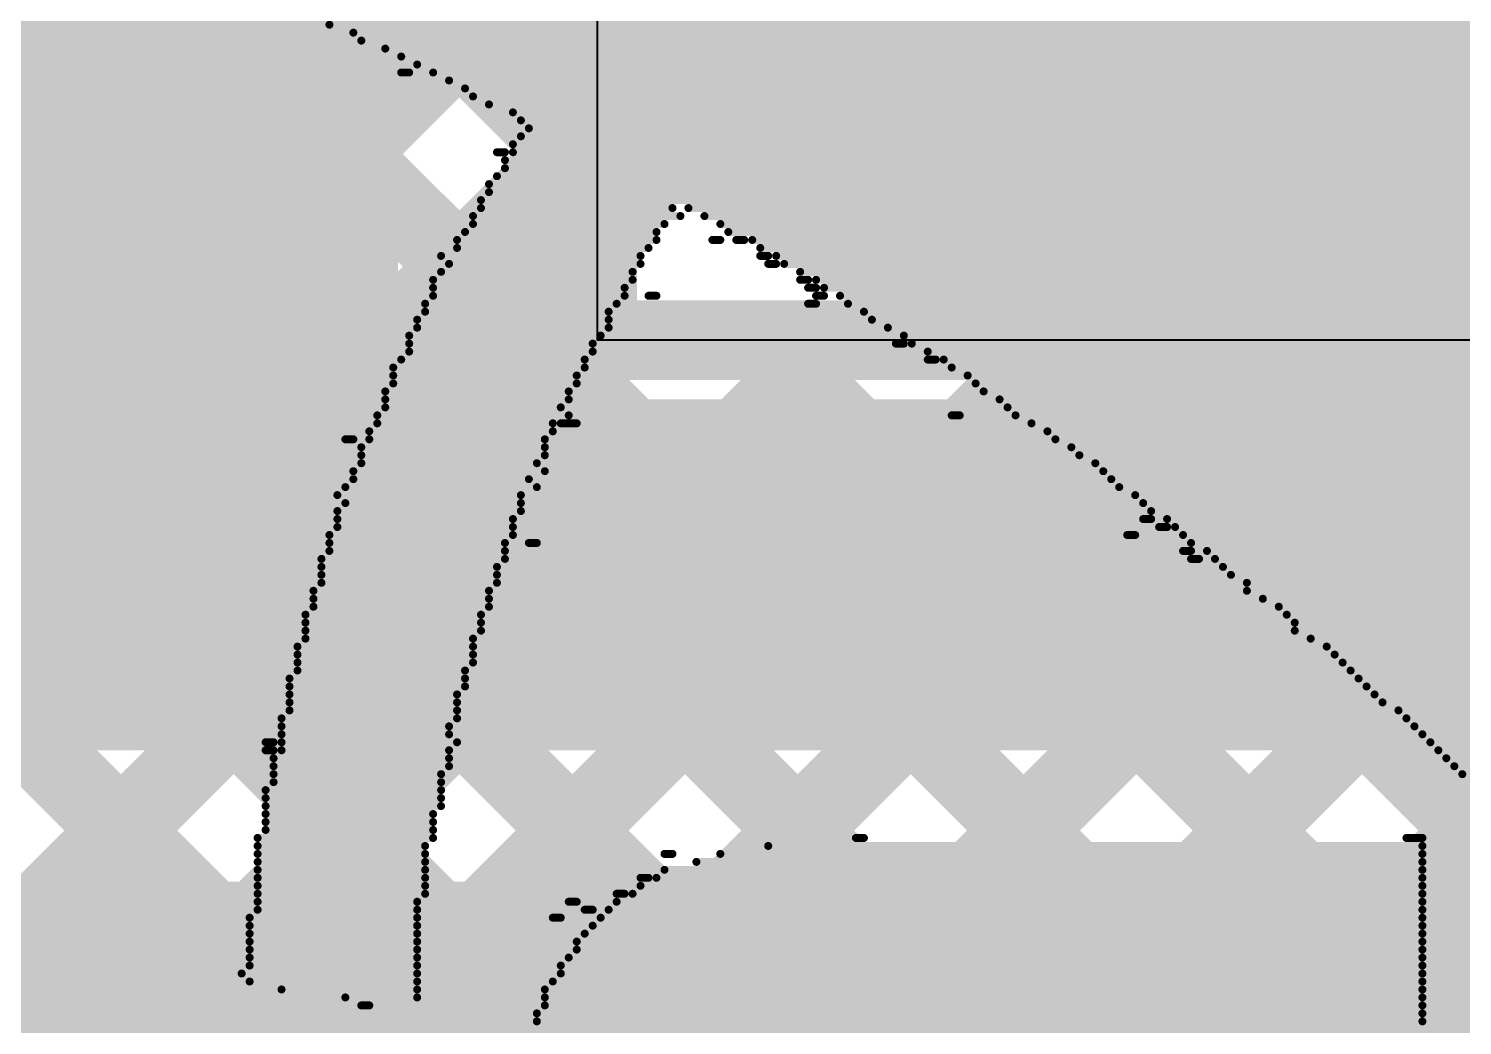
# Model space of a CAD drawing. Header units: millimetres. Extents: x -0.33 to 3.26, y -0.12 to 2.83.
# Drawn here: x 1.6463 to 1.826, y 0.2495 to 0.3745 of the extents above; entities that cross this region are included whole.
import ezdxf

# ---------------------------------------------------------------- set-up
doc = ezdxf.new("R2010")
doc.units = ezdxf.units.MM
doc.header["$MEASUREMENT"] = 0
for name, color, linetype in [('BottomLayer', 5, 'Continuous'), ('BottomOverlay', 54, 'Continuous'), ('TopLayer', 1, 'Continuous'), ('TopOverlay', 2, 'Continuous'), ('TopPaste', 8, 'Continuous'), ('TopSolder', 216, 'Continuous')]:
    doc.layers.add(name, color=color, linetype=linetype)

# ---------------------------------------------------------------- blocks, each defined once
blk = doc.blocks.new('MS0530_2R2M_44')
at = {"layer": 'TopLayer'}
blk.add_hatch(color=1, dxfattribs=at).paths.add_polyline_path([(-0.11791, 0.04921), (-0.04331, 0.04921), (-0.04331, -0.04921), (-0.11791, -0.04921)])
at = {"layer": 'TopPaste'}
blk.add_hatch(color=8, dxfattribs=at).paths.add_polyline_path([(-0.11791, 0.04921), (-0.04331, 0.04921), (-0.04331, -0.04921), (-0.11791, -0.04921)])
at = {"layer": 'TopSolder'}
blk.add_hatch(color=216, dxfattribs=at).paths.add_polyline_path([(-0.12191, 0.05321), (-0.03931, 0.05321), (-0.03931, -0.05321), (-0.12191, -0.05321)])
at = {"layer": 'TopOverlay'}
for points, const_width in [([(-0.11446, 0.071, 1), (-0.13154, 0.071, 1)], 0.01), ([(-0.13404, 0.071, 1), (-0.12904, 0.071, 1)], 0.005), ([(-0.11696, 0.071, 1), (-0.11196, 0.071, 1)], 0.005)]:
    blk.add_lwpolyline(points, format="xyb", close=True, dxfattribs=dict(at, const_width=const_width))

msp = doc.modelspace()

# ---------------------------------------------------------------- hatches: boundary and pattern name
at = {"layer": 'BottomLayer'}
msp.add_hatch(color=5, dxfattribs=at).paths.add_polyline_path([(1.815, 0.3355), (2.11894, 0.3355), (2.11894, 0.3685), (1.815, 0.3685)])
h = msp.add_hatch(color=5, dxfattribs=at)
edge = h.paths.add_edge_path()
edge.add_arc((1.83394, 0.3515), 0.01181, 0, 360)
at = {"layer": 'TopLayer'}
for points in [[(1.66342, 0.284), (1.69142, 0.284), (1.69142, 0.705), (1.66342, 0.705)], [(1.78094, 0.3355), (1.889, 0.3355), (1.889, 0.441), (1.78094, 0.441)], [(1.202, 0.318), (1.6926, 0.318), (1.6926, 0.409), (1.202, 0.409)], [(1.441, 0.284), (2.16594, 0.284), (2.16594, 0.328), (1.441, 0.328)], [(1.363, 0.127), (2.0721, 0.127), (2.0721, 0.2675), (1.363, 0.2675)]]:
    msp.add_hatch(color=1, dxfattribs=at).paths.add_polyline_path(points)
h = msp.add_hatch(color=1, dxfattribs=at)
edge = h.paths.add_edge_path()
edge.add_arc((1.83394, 0.3515), 0.01181, 0, 360)

# ---------------------------------------------------------------- linework, layer by layer
at = {"layer": 'BottomLayer'}
for p, q in [((1.71754, 0.60354), (1.71754, 0.33544)), ((1.71754, 0.33544), (1.96104, 0.33544))]:
    msp.add_line(p, q, dxfattribs=at)
at = {"layer": 'BottomLayer', "const_width": 0.01}
for points in [[(1.71754, 0.33544), (1.71754, 0.6025)], [(1.53921, 0.534), (1.71754, 0.35567)], [(1.531, 0.51393), (1.78475, 0.26018)], [(1.531, 0.48564), (1.75646, 0.26018)], [(1.531, 0.45736), (1.72818, 0.26018)], [(1.53097, 0.26018), (1.71754, 0.44675)], [(1.531, 0.42907), (1.69989, 0.26018)], [(1.55926, 0.26018), (1.71754, 0.41846)], [(1.531, 0.40079), (1.67161, 0.26018)], [(1.58754, 0.26018), (1.71754, 0.39018)], [(1.531, 0.37251), (1.64333, 0.26018)], [(1.61583, 0.26018), (1.71754, 0.3619)], [(1.64411, 0.26018), (1.71937, 0.33544)], [(1.6724, 0.26018), (1.74766, 0.33544)], [(1.70068, 0.26018), (1.77594, 0.33544)], [(1.71754, 0.33544), (1.803, 0.33544)], [(1.73777, 0.33544), (1.81303, 0.26018)], [(1.76605, 0.33544), (1.84132, 0.26018)], [(1.79434, 0.33544), (1.803, 0.32678)], [(1.803, 0.3235), (1.803, 0.33544)], [(1.72896, 0.26018), (1.803, 0.33422)], [(1.803, 0.32678), (1.80628, 0.3235)], [(1.75725, 0.26018), (1.82057, 0.3235)], [(1.78553, 0.26018), (1.84885, 0.3235)], [(1.803, 0.3235), (2.07694, 0.3235)], [(1.80628, 0.3235), (1.8696, 0.26018)], [(1.81382, 0.26018), (1.87714, 0.3235)], [(1.36347, 0.26018), (3.01755, 0.26018)]]:
    msp.add_lwpolyline(points, dxfattribs=at)
at = {"layer": 'BottomLayer', "const_width": 0.005}
for points in [[(1.71504, 0.3619, 1), (1.72004, 0.3619, 1)], [(1.71504, 0.35567, 1), (1.72004, 0.35567, 1)], [(1.71504, 0.33544, 1), (1.72004, 0.33544, 1)], [(1.71504, 0.33544, 1), (1.72004, 0.33544, 1)], [(1.71687, 0.33544, 1), (1.72187, 0.33544, 1)], [(1.73527, 0.33544, 1), (1.74027, 0.33544, 1)], [(1.74516, 0.33544, 1), (1.75016, 0.33544, 1)], [(1.76355, 0.33544, 1), (1.76855, 0.33544, 1)], [(1.77344, 0.33544, 1), (1.77844, 0.33544, 1)], [(1.79184, 0.33544, 1), (1.79684, 0.33544, 1)], [(1.8005, 0.33544, 1), (1.8055, 0.33544, 1)], [(1.8005, 0.33544, 1), (1.8055, 0.33544, 1)], [(1.8005, 0.33422, 1), (1.8055, 0.33422, 1)], [(1.8005, 0.32678, 1), (1.8055, 0.32678, 1)], [(1.8005, 0.32678, 1), (1.8055, 0.32678, 1)], [(1.8005, 0.3235, 1), (1.8055, 0.3235, 1)], [(1.8005, 0.3235, 1), (1.8055, 0.3235, 1)], [(1.80378, 0.3235, 1), (1.80878, 0.3235, 1)], [(1.80378, 0.3235, 1), (1.80878, 0.3235, 1)], [(1.81807, 0.3235, 1), (1.82307, 0.3235, 1)], [(1.64083, 0.26018, 1), (1.64583, 0.26018, 1)], [(1.64161, 0.26018, 1), (1.64661, 0.26018, 1)], [(1.66911, 0.26018, 1), (1.67411, 0.26018, 1)], [(1.6699, 0.26018, 1), (1.6749, 0.26018, 1)], [(1.69739, 0.26018, 1), (1.70239, 0.26018, 1)], [(1.69818, 0.26018, 1), (1.70318, 0.26018, 1)], [(1.72568, 0.26018, 1), (1.73068, 0.26018, 1)], [(1.72646, 0.26018, 1), (1.73146, 0.26018, 1)], [(1.75396, 0.26018, 1), (1.75896, 0.26018, 1)], [(1.75475, 0.26018, 1), (1.75975, 0.26018, 1)], [(1.78225, 0.26018, 1), (1.78725, 0.26018, 1)], [(1.78303, 0.26018, 1), (1.78803, 0.26018, 1)], [(1.81053, 0.26018, 1), (1.81553, 0.26018, 1)], [(1.81132, 0.26018, 1), (1.81632, 0.26018, 1)]]:
    msp.add_lwpolyline(points, format="xyb", close=True, dxfattribs=at)
at = {"layer": 'BottomOverlay', "const_width": 0.001}
for points in [[(1.684, 0.375), (1.844, 0.375)], [(1.687, 0.374), (1.846, 0.374)], [(1.688, 0.373), (1.847, 0.373)], [(1.691, 0.372), (1.849, 0.372)], [(1.693, 0.371), (1.849, 0.371)], [(1.695, 0.37), (1.851, 0.37)], [(1.693, 0.369), (1.694, 0.369)], [(1.697, 0.369), (1.851, 0.369)], [(1.699, 0.368), (1.853, 0.368)], [(1.701, 0.367), (1.853, 0.367)], [(1.702, 0.366), (1.855, 0.366)], [(1.704, 0.365), (1.856, 0.365)], [(1.707, 0.364), (1.857, 0.364)], [(1.708, 0.363), (1.858, 0.363)], [(1.708, 0.361), (1.86, 0.361)], [(1.709, 0.362), (1.859, 0.362)], [(1.705, 0.359), (1.706, 0.359)], [(1.707, 0.36), (1.861, 0.36)], [(1.707, 0.359), (1.862, 0.359)], [(1.706, 0.358), (1.864, 0.358)], [(1.705, 0.356), (1.866, 0.356)], [(1.706, 0.357), (1.865, 0.357)], [(1.704, 0.355), (1.867, 0.355)], [(1.704, 0.354), (1.868, 0.354)], [(1.703, 0.353), (1.869, 0.353)], [(1.703, 0.352), (1.727, 0.352)], [(1.729, 0.352), (1.87, 0.352)], [(1.702, 0.351), (1.728, 0.351)], [(1.702, 0.35), (1.726, 0.35)], [(1.731, 0.351), (1.871, 0.351)], [(1.733, 0.35), (1.872, 0.35)], [(1.701, 0.349), (1.725, 0.349)], [(1.734, 0.349), (1.873, 0.349)], [(1.7, 0.348), (1.725, 0.348)], [(1.7, 0.347), (1.724, 0.347)], [(1.732, 0.348), (1.733, 0.348)], [(1.735, 0.348), (1.736, 0.348)], [(1.737, 0.348), (1.874, 0.348)], [(1.738, 0.347), (1.875, 0.347)], [(1.698, 0.346), (1.723, 0.346)], [(1.699, 0.345), (1.723, 0.345)], [(1.738, 0.346), (1.739, 0.346)], [(1.739, 0.345), (1.74, 0.345)], [(1.74, 0.346), (1.876, 0.346)], [(1.741, 0.345), (1.877, 0.345)], [(1.697, 0.343), (1.722, 0.343)], [(1.698, 0.344), (1.722, 0.344)], [(1.743, 0.344), (1.879, 0.344)], [(1.743, 0.343), (1.744, 0.343)], [(1.745, 0.343), (1.88, 0.343)], [(1.697, 0.342), (1.721, 0.342)], [(1.697, 0.341), (1.721, 0.341)], [(1.724, 0.341), (1.725, 0.341)], [(1.744, 0.342), (1.745, 0.342)], [(1.745, 0.341), (1.746, 0.341)], [(1.746, 0.342), (1.88, 0.342)], [(1.748, 0.341), (1.881, 0.341)], [(1.696, 0.34), (1.72, 0.34)], [(1.744, 0.34), (1.745, 0.34)], [(1.749, 0.34), (1.883, 0.34)], [(1.695, 0.338), (1.719, 0.338)], [(1.696, 0.339), (1.719, 0.339)], [(1.751, 0.339), (1.884, 0.339)], [(1.752, 0.338), (1.885, 0.338)], [(1.694, 0.336), (1.718, 0.336)], [(1.695, 0.337), (1.719, 0.337)], [(1.754, 0.337), (1.886, 0.337)], [(1.756, 0.336), (1.887, 0.336)], [(1.694, 0.335), (1.717, 0.335)], [(1.694, 0.334), (1.717, 0.334)], [(1.755, 0.335), (1.756, 0.335)], [(1.757, 0.335), (1.888, 0.335)], [(1.759, 0.334), (1.889, 0.334)], [(1.692, 0.332), (1.716, 0.332)], [(1.693, 0.333), (1.716, 0.333)], [(1.759, 0.333), (1.76, 0.333)], [(1.761, 0.333), (1.89, 0.333)], [(1.762, 0.332), (1.891, 0.332)], [(1.692, 0.331), (1.715, 0.331)], [(1.764, 0.331), (1.892, 0.331)], [(1.691, 0.329), (1.714, 0.329)], [(1.692, 0.33), (1.715, 0.33)], [(1.765, 0.33), (1.894, 0.33)], [(1.766, 0.329), (1.894, 0.329)], [(1.691, 0.328), (1.714, 0.328)], [(1.691, 0.327), (1.713, 0.327)], [(1.768, 0.328), (1.895, 0.328)], [(1.769, 0.327), (1.896, 0.327)], [(1.69, 0.326), (1.714, 0.326)], [(1.69, 0.325), (1.712, 0.325)], [(1.713, 0.325), (1.715, 0.325)], [(1.762, 0.326), (1.763, 0.326)], [(1.77, 0.326), (1.897, 0.326)], [(1.772, 0.325), (1.898, 0.325)], [(1.686, 0.323), (1.687, 0.323)], [(1.689, 0.324), (1.712, 0.324)], [(1.689, 0.323), (1.711, 0.323)], [(1.774, 0.324), (1.899, 0.324)], [(1.775, 0.323), (1.901, 0.323)], [(1.688, 0.322), (1.711, 0.322)], [(1.777, 0.322), (1.902, 0.322)], [(1.688, 0.321), (1.711, 0.321)], [(1.688, 0.32), (1.71, 0.32)], [(1.778, 0.321), (1.902, 0.321)], [(1.78, 0.32), (1.903, 0.32)], [(1.687, 0.319), (1.711, 0.319)], [(1.687, 0.318), (1.709, 0.318)], [(1.781, 0.319), (1.904, 0.319)], [(1.782, 0.318), (1.906, 0.318)], [(1.685, 0.316), (1.708, 0.316)], [(1.686, 0.317), (1.71, 0.317)], [(1.783, 0.317), (1.908, 0.317)], [(1.785, 0.316), (1.908, 0.316)], [(1.685, 0.314), (1.708, 0.314)], [(1.686, 0.315), (1.708, 0.315)], [(1.786, 0.315), (1.909, 0.315)], [(1.787, 0.314), (1.91, 0.314)], [(1.685, 0.313), (1.707, 0.313)], [(1.786, 0.313), (1.787, 0.313)], [(1.789, 0.313), (1.911, 0.313)], [(1.684, 0.311), (1.707, 0.311)], [(1.685, 0.312), (1.707, 0.312)], [(1.784, 0.311), (1.785, 0.311)], [(1.788, 0.312), (1.789, 0.312)], [(1.79, 0.312), (1.913, 0.312)], [(1.791, 0.311), (1.914, 0.311)], [(1.684, 0.31), (1.706, 0.31)], [(1.684, 0.309), (1.706, 0.309)], [(1.709, 0.31), (1.71, 0.31)], [(1.791, 0.309), (1.792, 0.309)], [(1.792, 0.31), (1.914, 0.31)], [(1.794, 0.309), (1.914, 0.309)], [(1.683, 0.308), (1.706, 0.308)], [(1.683, 0.307), (1.705, 0.307)], [(1.792, 0.308), (1.793, 0.308)], [(1.795, 0.308), (1.915, 0.308)], [(1.796, 0.307), (1.916, 0.307)], [(1.683, 0.306), (1.705, 0.306)], [(1.683, 0.305), (1.705, 0.305)], [(1.797, 0.306), (1.918, 0.306)], [(1.799, 0.305), (1.919, 0.305)], [(1.682, 0.304), (1.704, 0.304)], [(1.799, 0.304), (1.919, 0.304)], [(1.682, 0.303), (1.704, 0.303)], [(1.682, 0.302), (1.704, 0.302)], [(1.801, 0.303), (1.92, 0.303)], [(1.803, 0.302), (1.921, 0.302)], [(1.681, 0.301), (1.703, 0.301)], [(1.681, 0.3), (1.703, 0.3)], [(1.804, 0.301), (1.923, 0.301)], [(1.805, 0.3), (1.923, 0.3)], [(1.681, 0.299), (1.703, 0.299)], [(1.681, 0.298), (1.702, 0.298)], [(1.805, 0.299), (1.924, 0.299)], [(1.807, 0.298), (1.925, 0.298)], [(1.68, 0.297), (1.702, 0.297)], [(1.809, 0.297), (1.926, 0.297)], [(1.68, 0.296), (1.702, 0.296)], [(1.68, 0.295), (1.702, 0.295)], [(1.81, 0.296), (1.927, 0.296)], [(1.811, 0.295), (1.928, 0.295)], [(1.679, 0.293), (1.701, 0.293)], [(1.68, 0.294), (1.701, 0.294)], [(1.812, 0.294), (1.929, 0.294)], [(1.813, 0.293), (1.931, 0.293)], [(1.679, 0.292), (1.701, 0.292)], [(1.679, 0.291), (1.7, 0.291)], [(1.814, 0.292), (1.931, 0.292)], [(1.815, 0.291), (1.931, 0.291)], [(1.679, 0.29), (1.7, 0.29)], [(1.679, 0.289), (1.7, 0.289)], [(1.816, 0.29), (1.932, 0.29)], [(1.818, 0.289), (1.933, 0.289)], [(1.678, 0.288), (1.7, 0.288)], [(1.819, 0.288), (1.934, 0.288)], [(1.678, 0.287), (1.699, 0.287)], [(1.678, 0.286), (1.699, 0.286)], [(1.82, 0.287), (1.935, 0.287)], [(1.821, 0.286), (1.937, 0.286)], [(1.676, 0.285), (1.677, 0.285)], [(1.676, 0.284), (1.677, 0.284)], [(1.678, 0.285), (1.7, 0.285)], [(1.678, 0.284), (1.699, 0.284)], [(1.822, 0.285), (1.938, 0.285)], [(1.823, 0.284), (1.938, 0.284)], [(1.677, 0.283), (1.699, 0.283)], [(1.677, 0.282), (1.699, 0.282)], [(1.824, 0.283), (1.939, 0.283)], [(1.825, 0.282), (1.939, 0.282)], [(1.677, 0.281), (1.698, 0.281)], [(1.677, 0.28), (1.698, 0.28)], [(1.826, 0.281), (1.94, 0.281)], [(1.676, 0.279), (1.698, 0.279)], [(1.676, 0.278), (1.698, 0.278)], [(1.676, 0.277), (1.698, 0.277)], [(1.676, 0.276), (1.697, 0.276)], [(1.676, 0.275), (1.697, 0.275)], [(1.675, 0.273), (1.697, 0.273)], [(1.676, 0.274), (1.697, 0.274)], [(1.75, 0.273), (1.751, 0.273)], [(1.819, 0.273), (1.821, 0.273)], [(1.675, 0.272), (1.696, 0.272)], [(1.675, 0.271), (1.696, 0.271)], [(1.726, 0.271), (1.727, 0.271)], [(1.733, 0.271), (1.821, 0.271)], [(1.739, 0.272), (1.821, 0.272)], [(1.675, 0.27), (1.696, 0.27)], [(1.73, 0.27), (1.821, 0.27)], [(1.675, 0.269), (1.696, 0.269)], [(1.675, 0.268), (1.696, 0.268)], [(1.723, 0.268), (1.724, 0.268)], [(1.725, 0.268), (1.821, 0.268)], [(1.726, 0.269), (1.821, 0.269)], [(1.675, 0.267), (1.696, 0.267)], [(1.675, 0.266), (1.696, 0.266)], [(1.72, 0.266), (1.721, 0.266)], [(1.722, 0.266), (1.821, 0.266)], [(1.723, 0.267), (1.821, 0.267)], [(1.675, 0.265), (1.695, 0.265)], [(1.675, 0.264), (1.695, 0.264)], [(1.714, 0.265), (1.715, 0.265)], [(1.716, 0.264), (1.717, 0.264)], [(1.719, 0.264), (1.821, 0.264)], [(1.72, 0.265), (1.821, 0.265)], [(1.674, 0.263), (1.695, 0.263)], [(1.674, 0.262), (1.695, 0.262)], [(1.712, 0.263), (1.713, 0.263)], [(1.717, 0.262), (1.821, 0.262)], [(1.718, 0.263), (1.821, 0.263)], [(1.674, 0.261), (1.695, 0.261)], [(1.716, 0.261), (1.821, 0.261)], [(1.674, 0.26), (1.695, 0.26)], [(1.674, 0.259), (1.695, 0.259)], [(1.715, 0.26), (1.821, 0.26)], [(1.715, 0.259), (1.821, 0.259)], [(1.674, 0.258), (1.695, 0.258)], [(1.674, 0.257), (1.695, 0.257)], [(1.713, 0.257), (1.821, 0.257)], [(1.714, 0.258), (1.821, 0.258)], [(1.673, 0.256), (1.695, 0.256)], [(1.674, 0.255), (1.695, 0.255)], [(1.712, 0.255), (1.821, 0.255)], [(1.713, 0.256), (1.821, 0.256)], [(1.678, 0.254), (1.695, 0.254)], [(1.686, 0.253), (1.695, 0.253)], [(1.711, 0.254), (1.821, 0.254)], [(1.711, 0.253), (1.821, 0.253)], [(1.688, 0.252), (1.689, 0.252)], [(1.711, 0.252), (1.821, 0.252)], [(1.71, 0.251), (1.821, 0.251)], [(1.71, 0.25), (1.821, 0.25)], [(1.71, 0.249), (1.821, 0.249)]]:
    msp.add_lwpolyline(points, dxfattribs=at)
at = {"layer": 'BottomOverlay', "const_width": 0.0005}
for points in [[(1.68375, 0.375, 1), (1.68425, 0.375, 1)], [(1.68675, 0.374, 1), (1.68725, 0.374, 1)], [(1.68775, 0.373, 1), (1.68825, 0.373, 1)], [(1.69075, 0.372, 1), (1.69125, 0.372, 1)], [(1.69275, 0.371, 1), (1.69325, 0.371, 1)], [(1.69475, 0.37, 1), (1.69525, 0.37, 1)], [(1.69275, 0.369, 1), (1.69325, 0.369, 1)], [(1.69375, 0.369, 1), (1.69425, 0.369, 1)], [(1.69675, 0.369, 1), (1.69725, 0.369, 1)], [(1.69875, 0.368, 1), (1.69925, 0.368, 1)], [(1.70075, 0.367, 1), (1.70125, 0.367, 1)], [(1.70175, 0.366, 1), (1.70225, 0.366, 1)], [(1.70375, 0.365, 1), (1.70425, 0.365, 1)], [(1.70675, 0.364, 1), (1.70725, 0.364, 1)], [(1.70775, 0.363, 1), (1.70825, 0.363, 1)], [(1.70775, 0.361, 1), (1.70825, 0.361, 1)], [(1.70875, 0.362, 1), (1.70925, 0.362, 1)], [(1.70475, 0.359, 1), (1.70525, 0.359, 1)], [(1.70575, 0.359, 1), (1.70625, 0.359, 1)], [(1.70675, 0.36, 1), (1.70725, 0.36, 1)], [(1.70675, 0.359, 1), (1.70725, 0.359, 1)], [(1.70575, 0.358, 1), (1.70625, 0.358, 1)], [(1.70475, 0.356, 1), (1.70525, 0.356, 1)], [(1.70575, 0.357, 1), (1.70625, 0.357, 1)], [(1.70375, 0.355, 1), (1.70425, 0.355, 1)], [(1.70375, 0.354, 1), (1.70425, 0.354, 1)], [(1.70275, 0.353, 1), (1.70325, 0.353, 1)], [(1.70275, 0.352, 1), (1.70325, 0.352, 1)], [(1.72675, 0.352, 1), (1.72725, 0.352, 1)], [(1.72875, 0.352, 1), (1.72925, 0.352, 1)], [(1.70175, 0.351, 1), (1.70225, 0.351, 1)], [(1.70175, 0.35, 1), (1.70225, 0.35, 1)], [(1.72575, 0.35, 1), (1.72625, 0.35, 1)], [(1.72775, 0.351, 1), (1.72825, 0.351, 1)], [(1.73075, 0.351, 1), (1.73125, 0.351, 1)], [(1.73275, 0.35, 1), (1.73325, 0.35, 1)], [(1.70075, 0.349, 1), (1.70125, 0.349, 1)], [(1.72475, 0.349, 1), (1.72525, 0.349, 1)], [(1.73375, 0.349, 1), (1.73425, 0.349, 1)], [(1.69975, 0.348, 1), (1.70025, 0.348, 1)], [(1.69975, 0.347, 1), (1.70025, 0.347, 1)], [(1.72375, 0.347, 1), (1.72425, 0.347, 1)], [(1.72475, 0.348, 1), (1.72525, 0.348, 1)], [(1.73175, 0.348, 1), (1.73225, 0.348, 1)], [(1.73275, 0.348, 1), (1.73325, 0.348, 1)], [(1.73475, 0.348, 1), (1.73525, 0.348, 1)], [(1.73575, 0.348, 1), (1.73625, 0.348, 1)], [(1.73675, 0.348, 1), (1.73725, 0.348, 1)], [(1.73775, 0.347, 1), (1.73825, 0.347, 1)], [(1.69775, 0.346, 1), (1.69825, 0.346, 1)], [(1.69875, 0.345, 1), (1.69925, 0.345, 1)], [(1.72275, 0.346, 1), (1.72325, 0.346, 1)], [(1.72275, 0.345, 1), (1.72325, 0.345, 1)], [(1.73775, 0.346, 1), (1.73825, 0.346, 1)], [(1.73875, 0.346, 1), (1.73925, 0.346, 1)], [(1.73875, 0.345, 1), (1.73925, 0.345, 1)], [(1.73975, 0.346, 1), (1.74025, 0.346, 1)], [(1.73975, 0.345, 1), (1.74025, 0.345, 1)], [(1.74075, 0.345, 1), (1.74125, 0.345, 1)], [(1.69675, 0.343, 1), (1.69725, 0.343, 1)], [(1.69775, 0.344, 1), (1.69825, 0.344, 1)], [(1.72175, 0.344, 1), (1.72225, 0.344, 1)], [(1.72175, 0.343, 1), (1.72225, 0.343, 1)], [(1.74275, 0.344, 1), (1.74325, 0.344, 1)], [(1.74275, 0.343, 1), (1.74325, 0.343, 1)], [(1.74375, 0.343, 1), (1.74425, 0.343, 1)], [(1.74475, 0.343, 1), (1.74525, 0.343, 1)], [(1.69675, 0.342, 1), (1.69725, 0.342, 1)], [(1.69675, 0.341, 1), (1.69725, 0.341, 1)], [(1.72075, 0.342, 1), (1.72125, 0.342, 1)], [(1.72075, 0.341, 1), (1.72125, 0.341, 1)], [(1.72375, 0.341, 1), (1.72425, 0.341, 1)], [(1.72475, 0.341, 1), (1.72525, 0.341, 1)], [(1.74375, 0.342, 1), (1.74425, 0.342, 1)], [(1.74475, 0.342, 1), (1.74525, 0.342, 1)], [(1.74475, 0.341, 1), (1.74525, 0.341, 1)], [(1.74575, 0.342, 1), (1.74625, 0.342, 1)], [(1.74575, 0.341, 1), (1.74625, 0.341, 1)], [(1.74775, 0.341, 1), (1.74825, 0.341, 1)], [(1.69575, 0.34, 1), (1.69625, 0.34, 1)], [(1.71975, 0.34, 1), (1.72025, 0.34, 1)], [(1.74375, 0.34, 1), (1.74425, 0.34, 1)], [(1.74475, 0.34, 1), (1.74525, 0.34, 1)], [(1.74875, 0.34, 1), (1.74925, 0.34, 1)], [(1.69475, 0.338, 1), (1.69525, 0.338, 1)], [(1.69575, 0.339, 1), (1.69625, 0.339, 1)], [(1.71875, 0.339, 1), (1.71925, 0.339, 1)], [(1.71875, 0.338, 1), (1.71925, 0.338, 1)], [(1.75075, 0.339, 1), (1.75125, 0.339, 1)], [(1.75175, 0.338, 1), (1.75225, 0.338, 1)], [(1.69375, 0.336, 1), (1.69425, 0.336, 1)], [(1.69475, 0.337, 1), (1.69525, 0.337, 1)], [(1.71775, 0.336, 1), (1.71825, 0.336, 1)], [(1.71875, 0.337, 1), (1.71925, 0.337, 1)], [(1.75375, 0.337, 1), (1.75425, 0.337, 1)], [(1.75575, 0.336, 1), (1.75625, 0.336, 1)], [(1.69375, 0.335, 1), (1.69425, 0.335, 1)], [(1.69375, 0.334, 1), (1.69425, 0.334, 1)], [(1.71675, 0.335, 1), (1.71725, 0.335, 1)], [(1.71675, 0.334, 1), (1.71725, 0.334, 1)], [(1.75475, 0.335, 1), (1.75525, 0.335, 1)], [(1.75575, 0.335, 1), (1.75625, 0.335, 1)], [(1.75675, 0.335, 1), (1.75725, 0.335, 1)], [(1.75875, 0.334, 1), (1.75925, 0.334, 1)], [(1.69175, 0.332, 1), (1.69225, 0.332, 1)], [(1.69275, 0.333, 1), (1.69325, 0.333, 1)], [(1.71575, 0.333, 1), (1.71625, 0.333, 1)], [(1.71575, 0.332, 1), (1.71625, 0.332, 1)], [(1.75875, 0.333, 1), (1.75925, 0.333, 1)], [(1.75975, 0.333, 1), (1.76025, 0.333, 1)], [(1.76075, 0.333, 1), (1.76125, 0.333, 1)], [(1.76175, 0.332, 1), (1.76225, 0.332, 1)], [(1.69175, 0.331, 1), (1.69225, 0.331, 1)], [(1.71475, 0.331, 1), (1.71525, 0.331, 1)], [(1.76375, 0.331, 1), (1.76425, 0.331, 1)], [(1.69075, 0.329, 1), (1.69125, 0.329, 1)], [(1.69175, 0.33, 1), (1.69225, 0.33, 1)], [(1.71375, 0.329, 1), (1.71425, 0.329, 1)], [(1.71475, 0.33, 1), (1.71525, 0.33, 1)], [(1.76475, 0.33, 1), (1.76525, 0.33, 1)], [(1.76575, 0.329, 1), (1.76625, 0.329, 1)], [(1.69075, 0.328, 1), (1.69125, 0.328, 1)], [(1.69075, 0.327, 1), (1.69125, 0.327, 1)], [(1.71275, 0.327, 1), (1.71325, 0.327, 1)], [(1.71375, 0.328, 1), (1.71425, 0.328, 1)], [(1.76775, 0.328, 1), (1.76825, 0.328, 1)], [(1.76875, 0.327, 1), (1.76925, 0.327, 1)], [(1.68975, 0.326, 1), (1.69025, 0.326, 1)], [(1.68975, 0.325, 1), (1.69025, 0.325, 1)], [(1.71175, 0.325, 1), (1.71225, 0.325, 1)], [(1.71275, 0.325, 1), (1.71325, 0.325, 1)], [(1.71375, 0.326, 1), (1.71425, 0.326, 1)], [(1.71475, 0.325, 1), (1.71525, 0.325, 1)], [(1.76175, 0.326, 1), (1.76225, 0.326, 1)], [(1.76275, 0.326, 1), (1.76325, 0.326, 1)], [(1.76975, 0.326, 1), (1.77025, 0.326, 1)], [(1.77175, 0.325, 1), (1.77225, 0.325, 1)], [(1.68575, 0.323, 1), (1.68625, 0.323, 1)], [(1.68675, 0.323, 1), (1.68725, 0.323, 1)], [(1.68875, 0.324, 1), (1.68925, 0.324, 1)], [(1.68875, 0.323, 1), (1.68925, 0.323, 1)], [(1.71075, 0.323, 1), (1.71125, 0.323, 1)], [(1.71175, 0.324, 1), (1.71225, 0.324, 1)], [(1.77375, 0.324, 1), (1.77425, 0.324, 1)], [(1.77475, 0.323, 1), (1.77525, 0.323, 1)], [(1.68775, 0.322, 1), (1.68825, 0.322, 1)], [(1.71075, 0.322, 1), (1.71125, 0.322, 1)], [(1.77675, 0.322, 1), (1.77725, 0.322, 1)], [(1.68775, 0.321, 1), (1.68825, 0.321, 1)], [(1.68775, 0.32, 1), (1.68825, 0.32, 1)], [(1.70975, 0.32, 1), (1.71025, 0.32, 1)], [(1.71075, 0.321, 1), (1.71125, 0.321, 1)], [(1.77775, 0.321, 1), (1.77825, 0.321, 1)], [(1.77975, 0.32, 1), (1.78025, 0.32, 1)], [(1.68675, 0.319, 1), (1.68725, 0.319, 1)], [(1.68675, 0.318, 1), (1.68725, 0.318, 1)], [(1.70875, 0.318, 1), (1.70925, 0.318, 1)], [(1.71075, 0.319, 1), (1.71125, 0.319, 1)], [(1.78075, 0.319, 1), (1.78125, 0.319, 1)], [(1.78175, 0.318, 1), (1.78225, 0.318, 1)], [(1.68475, 0.316, 1), (1.68525, 0.316, 1)], [(1.68575, 0.317, 1), (1.68625, 0.317, 1)], [(1.70775, 0.316, 1), (1.70825, 0.316, 1)], [(1.70975, 0.317, 1), (1.71025, 0.317, 1)], [(1.78275, 0.317, 1), (1.78325, 0.317, 1)], [(1.78475, 0.316, 1), (1.78525, 0.316, 1)], [(1.68475, 0.314, 1), (1.68525, 0.314, 1)], [(1.68575, 0.315, 1), (1.68625, 0.315, 1)], [(1.70775, 0.315, 1), (1.70825, 0.315, 1)], [(1.70775, 0.314, 1), (1.70825, 0.314, 1)], [(1.78575, 0.315, 1), (1.78625, 0.315, 1)], [(1.78675, 0.314, 1), (1.78725, 0.314, 1)], [(1.68475, 0.313, 1), (1.68525, 0.313, 1)], [(1.70675, 0.313, 1), (1.70725, 0.313, 1)], [(1.78575, 0.313, 1), (1.78625, 0.313, 1)], [(1.78675, 0.313, 1), (1.78725, 0.313, 1)], [(1.78875, 0.313, 1), (1.78925, 0.313, 1)], [(1.68375, 0.311, 1), (1.68425, 0.311, 1)], [(1.68475, 0.312, 1), (1.68525, 0.312, 1)], [(1.70675, 0.312, 1), (1.70725, 0.312, 1)], [(1.70675, 0.311, 1), (1.70725, 0.311, 1)], [(1.78375, 0.311, 1), (1.78425, 0.311, 1)], [(1.78475, 0.311, 1), (1.78525, 0.311, 1)], [(1.78775, 0.312, 1), (1.78825, 0.312, 1)], [(1.78875, 0.312, 1), (1.78925, 0.312, 1)], [(1.78975, 0.312, 1), (1.79025, 0.312, 1)], [(1.79075, 0.311, 1), (1.79125, 0.311, 1)], [(1.68375, 0.31, 1), (1.68425, 0.31, 1)], [(1.68375, 0.309, 1), (1.68425, 0.309, 1)], [(1.70575, 0.31, 1), (1.70625, 0.31, 1)], [(1.70575, 0.309, 1), (1.70625, 0.309, 1)], [(1.70875, 0.31, 1), (1.70925, 0.31, 1)], [(1.70975, 0.31, 1), (1.71025, 0.31, 1)], [(1.79075, 0.309, 1), (1.79125, 0.309, 1)], [(1.79175, 0.31, 1), (1.79225, 0.31, 1)], [(1.79175, 0.309, 1), (1.79225, 0.309, 1)], [(1.79375, 0.309, 1), (1.79425, 0.309, 1)], [(1.68275, 0.308, 1), (1.68325, 0.308, 1)], [(1.68275, 0.307, 1), (1.68325, 0.307, 1)], [(1.70475, 0.307, 1), (1.70525, 0.307, 1)], [(1.70575, 0.308, 1), (1.70625, 0.308, 1)], [(1.79175, 0.308, 1), (1.79225, 0.308, 1)], [(1.79275, 0.308, 1), (1.79325, 0.308, 1)], [(1.79475, 0.308, 1), (1.79525, 0.308, 1)], [(1.79575, 0.307, 1), (1.79625, 0.307, 1)], [(1.68275, 0.306, 1), (1.68325, 0.306, 1)], [(1.68275, 0.305, 1), (1.68325, 0.305, 1)], [(1.70475, 0.306, 1), (1.70525, 0.306, 1)], [(1.70475, 0.305, 1), (1.70525, 0.305, 1)], [(1.79675, 0.306, 1), (1.79725, 0.306, 1)], [(1.79875, 0.305, 1), (1.79925, 0.305, 1)], [(1.68175, 0.304, 1), (1.68225, 0.304, 1)], [(1.70375, 0.304, 1), (1.70425, 0.304, 1)], [(1.79875, 0.304, 1), (1.79925, 0.304, 1)], [(1.68175, 0.303, 1), (1.68225, 0.303, 1)], [(1.68175, 0.302, 1), (1.68225, 0.302, 1)], [(1.70375, 0.303, 1), (1.70425, 0.303, 1)], [(1.70375, 0.302, 1), (1.70425, 0.302, 1)], [(1.80075, 0.303, 1), (1.80125, 0.303, 1)], [(1.80275, 0.302, 1), (1.80325, 0.302, 1)], [(1.68075, 0.301, 1), (1.68125, 0.301, 1)], [(1.68075, 0.3, 1), (1.68125, 0.3, 1)], [(1.70275, 0.301, 1), (1.70325, 0.301, 1)], [(1.70275, 0.3, 1), (1.70325, 0.3, 1)], [(1.80375, 0.301, 1), (1.80425, 0.301, 1)], [(1.80475, 0.3, 1), (1.80525, 0.3, 1)], [(1.68075, 0.299, 1), (1.68125, 0.299, 1)], [(1.68075, 0.298, 1), (1.68125, 0.298, 1)], [(1.70175, 0.298, 1), (1.70225, 0.298, 1)], [(1.70275, 0.299, 1), (1.70325, 0.299, 1)], [(1.80475, 0.299, 1), (1.80525, 0.299, 1)], [(1.80675, 0.298, 1), (1.80725, 0.298, 1)], [(1.67975, 0.297, 1), (1.68025, 0.297, 1)], [(1.70175, 0.297, 1), (1.70225, 0.297, 1)], [(1.80875, 0.297, 1), (1.80925, 0.297, 1)], [(1.67975, 0.296, 1), (1.68025, 0.296, 1)], [(1.67975, 0.295, 1), (1.68025, 0.295, 1)], [(1.70175, 0.296, 1), (1.70225, 0.296, 1)], [(1.70175, 0.295, 1), (1.70225, 0.295, 1)], [(1.80975, 0.296, 1), (1.81025, 0.296, 1)], [(1.81075, 0.295, 1), (1.81125, 0.295, 1)], [(1.67875, 0.293, 1), (1.67925, 0.293, 1)], [(1.67975, 0.294, 1), (1.68025, 0.294, 1)], [(1.70075, 0.294, 1), (1.70125, 0.294, 1)], [(1.70075, 0.293, 1), (1.70125, 0.293, 1)], [(1.81175, 0.294, 1), (1.81225, 0.294, 1)], [(1.81275, 0.293, 1), (1.81325, 0.293, 1)], [(1.67875, 0.292, 1), (1.67925, 0.292, 1)], [(1.67875, 0.291, 1), (1.67925, 0.291, 1)], [(1.69975, 0.291, 1), (1.70025, 0.291, 1)], [(1.70075, 0.292, 1), (1.70125, 0.292, 1)], [(1.81375, 0.292, 1), (1.81425, 0.292, 1)], [(1.81475, 0.291, 1), (1.81525, 0.291, 1)], [(1.67875, 0.29, 1), (1.67925, 0.29, 1)], [(1.67875, 0.289, 1), (1.67925, 0.289, 1)], [(1.69975, 0.29, 1), (1.70025, 0.29, 1)], [(1.69975, 0.289, 1), (1.70025, 0.289, 1)], [(1.81575, 0.29, 1), (1.81625, 0.29, 1)], [(1.81775, 0.289, 1), (1.81825, 0.289, 1)], [(1.67775, 0.288, 1), (1.67825, 0.288, 1)], [(1.69975, 0.288, 1), (1.70025, 0.288, 1)], [(1.81875, 0.288, 1), (1.81925, 0.288, 1)], [(1.67775, 0.287, 1), (1.67825, 0.287, 1)], [(1.67775, 0.286, 1), (1.67825, 0.286, 1)], [(1.69875, 0.287, 1), (1.69925, 0.287, 1)], [(1.69875, 0.286, 1), (1.69925, 0.286, 1)], [(1.81975, 0.287, 1), (1.82025, 0.287, 1)], [(1.82075, 0.286, 1), (1.82125, 0.286, 1)], [(1.67575, 0.285, 1), (1.67625, 0.285, 1)], [(1.67575, 0.284, 1), (1.67625, 0.284, 1)], [(1.67675, 0.285, 1), (1.67725, 0.285, 1)], [(1.67675, 0.284, 1), (1.67725, 0.284, 1)], [(1.67775, 0.285, 1), (1.67825, 0.285, 1)], [(1.67775, 0.284, 1), (1.67825, 0.284, 1)], [(1.69875, 0.284, 1), (1.69925, 0.284, 1)], [(1.69975, 0.285, 1), (1.70025, 0.285, 1)], [(1.82175, 0.285, 1), (1.82225, 0.285, 1)], [(1.82275, 0.284, 1), (1.82325, 0.284, 1)], [(1.67675, 0.283, 1), (1.67725, 0.283, 1)], [(1.67675, 0.282, 1), (1.67725, 0.282, 1)], [(1.69875, 0.283, 1), (1.69925, 0.283, 1)], [(1.69875, 0.282, 1), (1.69925, 0.282, 1)], [(1.82375, 0.283, 1), (1.82425, 0.283, 1)], [(1.82475, 0.282, 1), (1.82525, 0.282, 1)], [(1.67675, 0.281, 1), (1.67725, 0.281, 1)], [(1.67675, 0.28, 1), (1.67725, 0.28, 1)], [(1.69775, 0.281, 1), (1.69825, 0.281, 1)], [(1.69775, 0.28, 1), (1.69825, 0.28, 1)], [(1.82575, 0.281, 1), (1.82625, 0.281, 1)], [(1.67575, 0.279, 1), (1.67625, 0.279, 1)], [(1.69775, 0.279, 1), (1.69825, 0.279, 1)], [(1.67575, 0.278, 1), (1.67625, 0.278, 1)], [(1.67575, 0.277, 1), (1.67625, 0.277, 1)], [(1.69775, 0.278, 1), (1.69825, 0.278, 1)], [(1.69775, 0.277, 1), (1.69825, 0.277, 1)], [(1.67575, 0.276, 1), (1.67625, 0.276, 1)], [(1.67575, 0.275, 1), (1.67625, 0.275, 1)], [(1.69675, 0.276, 1), (1.69725, 0.276, 1)], [(1.69675, 0.275, 1), (1.69725, 0.275, 1)], [(1.67475, 0.273, 1), (1.67525, 0.273, 1)], [(1.67575, 0.274, 1), (1.67625, 0.274, 1)], [(1.69675, 0.274, 1), (1.69725, 0.274, 1)], [(1.69675, 0.273, 1), (1.69725, 0.273, 1)], [(1.74975, 0.273, 1), (1.75025, 0.273, 1)], [(1.75075, 0.273, 1), (1.75125, 0.273, 1)], [(1.81875, 0.273, 1), (1.81925, 0.273, 1)], [(1.82075, 0.273, 1), (1.82125, 0.273, 1)], [(1.67475, 0.272, 1), (1.67525, 0.272, 1)], [(1.67475, 0.271, 1), (1.67525, 0.271, 1)], [(1.69575, 0.272, 1), (1.69625, 0.272, 1)], [(1.69575, 0.271, 1), (1.69625, 0.271, 1)], [(1.72575, 0.271, 1), (1.72625, 0.271, 1)], [(1.72675, 0.271, 1), (1.72725, 0.271, 1)], [(1.73275, 0.271, 1), (1.73325, 0.271, 1)], [(1.73875, 0.272, 1), (1.73925, 0.272, 1)], [(1.82075, 0.272, 1), (1.82125, 0.272, 1)], [(1.82075, 0.271, 1), (1.82125, 0.271, 1)], [(1.67475, 0.27, 1), (1.67525, 0.27, 1)], [(1.69575, 0.27, 1), (1.69625, 0.27, 1)], [(1.72975, 0.27, 1), (1.73025, 0.27, 1)], [(1.82075, 0.27, 1), (1.82125, 0.27, 1)], [(1.67475, 0.269, 1), (1.67525, 0.269, 1)], [(1.67475, 0.268, 1), (1.67525, 0.268, 1)], [(1.69575, 0.269, 1), (1.69625, 0.269, 1)], [(1.69575, 0.268, 1), (1.69625, 0.268, 1)], [(1.72275, 0.268, 1), (1.72325, 0.268, 1)], [(1.72375, 0.268, 1), (1.72425, 0.268, 1)], [(1.72475, 0.268, 1), (1.72525, 0.268, 1)], [(1.72575, 0.269, 1), (1.72625, 0.269, 1)], [(1.82075, 0.269, 1), (1.82125, 0.269, 1)], [(1.82075, 0.268, 1), (1.82125, 0.268, 1)], [(1.67475, 0.267, 1), (1.67525, 0.267, 1)], [(1.67475, 0.266, 1), (1.67525, 0.266, 1)], [(1.69575, 0.267, 1), (1.69625, 0.267, 1)], [(1.69575, 0.266, 1), (1.69625, 0.266, 1)], [(1.71975, 0.266, 1), (1.72025, 0.266, 1)], [(1.72075, 0.266, 1), (1.72125, 0.266, 1)], [(1.72175, 0.266, 1), (1.72225, 0.266, 1)], [(1.72275, 0.267, 1), (1.72325, 0.267, 1)], [(1.82075, 0.267, 1), (1.82125, 0.267, 1)], [(1.82075, 0.266, 1), (1.82125, 0.266, 1)], [(1.67475, 0.265, 1), (1.67525, 0.265, 1)], [(1.67475, 0.264, 1), (1.67525, 0.264, 1)], [(1.69475, 0.265, 1), (1.69525, 0.265, 1)], [(1.69475, 0.264, 1), (1.69525, 0.264, 1)], [(1.71375, 0.265, 1), (1.71425, 0.265, 1)], [(1.71475, 0.265, 1), (1.71525, 0.265, 1)], [(1.71575, 0.264, 1), (1.71625, 0.264, 1)], [(1.71675, 0.264, 1), (1.71725, 0.264, 1)], [(1.71875, 0.264, 1), (1.71925, 0.264, 1)], [(1.71975, 0.265, 1), (1.72025, 0.265, 1)], [(1.82075, 0.265, 1), (1.82125, 0.265, 1)], [(1.82075, 0.264, 1), (1.82125, 0.264, 1)], [(1.67375, 0.263, 1), (1.67425, 0.263, 1)], [(1.67375, 0.262, 1), (1.67425, 0.262, 1)], [(1.69475, 0.263, 1), (1.69525, 0.263, 1)], [(1.69475, 0.262, 1), (1.69525, 0.262, 1)], [(1.71175, 0.263, 1), (1.71225, 0.263, 1)], [(1.71275, 0.263, 1), (1.71325, 0.263, 1)], [(1.71675, 0.262, 1), (1.71725, 0.262, 1)], [(1.71775, 0.263, 1), (1.71825, 0.263, 1)], [(1.82075, 0.263, 1), (1.82125, 0.263, 1)], [(1.82075, 0.262, 1), (1.82125, 0.262, 1)], [(1.67375, 0.261, 1), (1.67425, 0.261, 1)], [(1.69475, 0.261, 1), (1.69525, 0.261, 1)], [(1.71575, 0.261, 1), (1.71625, 0.261, 1)], [(1.82075, 0.261, 1), (1.82125, 0.261, 1)], [(1.67375, 0.26, 1), (1.67425, 0.26, 1)], [(1.67375, 0.259, 1), (1.67425, 0.259, 1)], [(1.69475, 0.26, 1), (1.69525, 0.26, 1)], [(1.69475, 0.259, 1), (1.69525, 0.259, 1)], [(1.71475, 0.26, 1), (1.71525, 0.26, 1)], [(1.71475, 0.259, 1), (1.71525, 0.259, 1)], [(1.82075, 0.26, 1), (1.82125, 0.26, 1)], [(1.82075, 0.259, 1), (1.82125, 0.259, 1)], [(1.67375, 0.258, 1), (1.67425, 0.258, 1)], [(1.67375, 0.257, 1), (1.67425, 0.257, 1)], [(1.69475, 0.258, 1), (1.69525, 0.258, 1)], [(1.69475, 0.257, 1), (1.69525, 0.257, 1)], [(1.71275, 0.257, 1), (1.71325, 0.257, 1)], [(1.71375, 0.258, 1), (1.71425, 0.258, 1)], [(1.82075, 0.258, 1), (1.82125, 0.258, 1)], [(1.82075, 0.257, 1), (1.82125, 0.257, 1)], [(1.67275, 0.256, 1), (1.67325, 0.256, 1)], [(1.67375, 0.255, 1), (1.67425, 0.255, 1)], [(1.69475, 0.256, 1), (1.69525, 0.256, 1)], [(1.69475, 0.255, 1), (1.69525, 0.255, 1)], [(1.71175, 0.255, 1), (1.71225, 0.255, 1)], [(1.71275, 0.256, 1), (1.71325, 0.256, 1)], [(1.82075, 0.256, 1), (1.82125, 0.256, 1)], [(1.82075, 0.255, 1), (1.82125, 0.255, 1)], [(1.67775, 0.254, 1), (1.67825, 0.254, 1)], [(1.68575, 0.253, 1), (1.68625, 0.253, 1)], [(1.69475, 0.254, 1), (1.69525, 0.254, 1)], [(1.69475, 0.253, 1), (1.69525, 0.253, 1)], [(1.71075, 0.254, 1), (1.71125, 0.254, 1)], [(1.71075, 0.253, 1), (1.71125, 0.253, 1)], [(1.82075, 0.254, 1), (1.82125, 0.254, 1)], [(1.82075, 0.253, 1), (1.82125, 0.253, 1)], [(1.68775, 0.252, 1), (1.68825, 0.252, 1)], [(1.68875, 0.252, 1), (1.68925, 0.252, 1)], [(1.71075, 0.252, 1), (1.71125, 0.252, 1)], [(1.82075, 0.252, 1), (1.82125, 0.252, 1)], [(1.70975, 0.251, 1), (1.71025, 0.251, 1)], [(1.70975, 0.25, 1), (1.71025, 0.25, 1)], [(1.82075, 0.251, 1), (1.82125, 0.251, 1)], [(1.82075, 0.25, 1), (1.82125, 0.25, 1)]]:
    msp.add_lwpolyline(points, format="xyb", close=True, dxfattribs=at)
at = {"layer": 'TopLayer'}
for p, q in [((1.7176, 0.6036), (1.7176, 0.3355)), ((1.7176, 0.3355), (1.9611, 0.3355))]:
    msp.add_line(p, q, dxfattribs=at)

# ---------------------------------------------------------------- block references
at = {"rotation": 90}
msp.add_blockref('MS0530_2R2M_44', (1.83394, 0.48265), dxfattribs=at)

doc.saveas('drawing.dxf')
